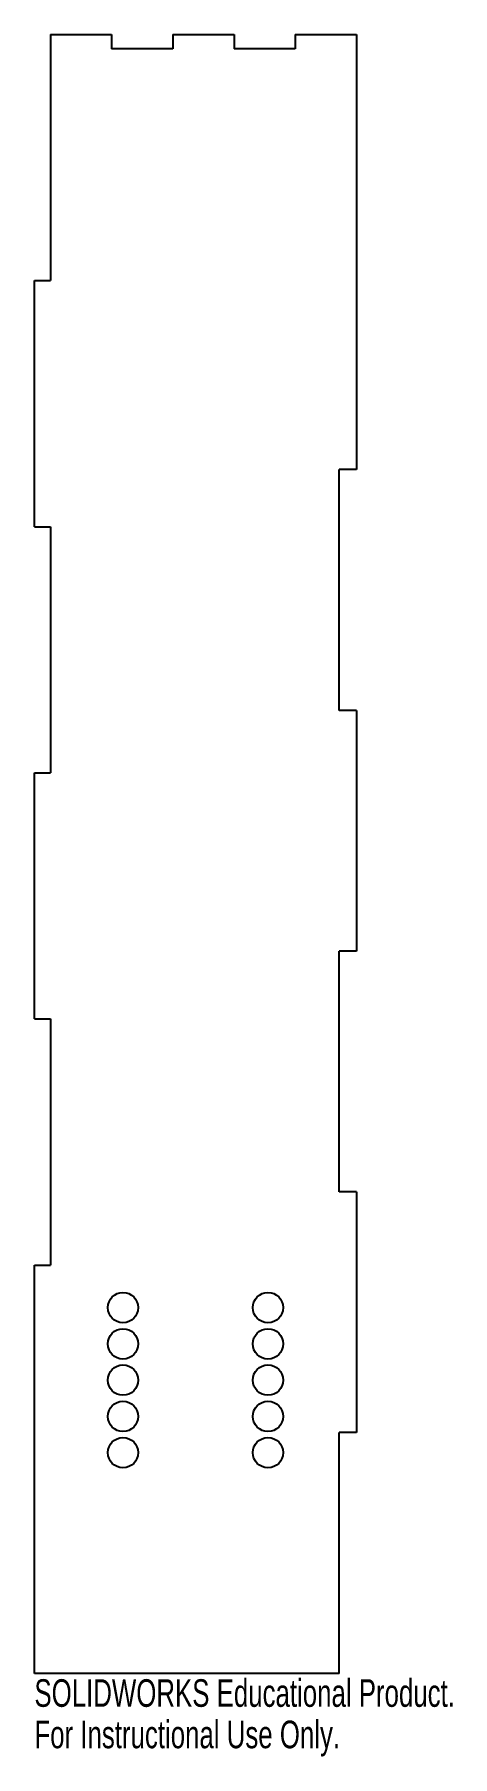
# Model space of a CAD drawing. Header units: millimetres. Extents: x -53 to 20, y -156 to 146.
import ezdxf

# ---------------------------------------------------------------- set-up
doc = ezdxf.new("R2010")
doc.units = ezdxf.units.MM
doc.styles.add('SLDTEXTSTYLE0', font='TXT', dxfattribs={"width": 0.7})

msp = doc.modelspace()

# ---------------------------------------------------------------- linework, layer by layer
at = {"color": 7, "linetype": 'Continuous', "lineweight": 25}
for p, q in [((-50.5968, 146.05), (-39.86784, 146.05)), ((-50.5968, 146.05), (-50.5968, 102.9462)), ((-39.86784, 146.05), (-39.86784, 143.51)), ((-29.13888, 146.05), (-18.40992, 146.05)), ((-29.13888, 146.05), (-29.13888, 143.51)), ((-18.40992, 146.05), (-18.40992, 143.51)), ((-7.68096, 146.05), (3.048, 146.05)), ((-7.68096, 146.05), (-7.68096, 143.51)), ((3.048, 146.05), (3.048, 69.85)), ((-29.13888, 143.51), (-39.86784, 143.51)), ((-7.68096, 143.51), (-18.40992, 143.51)), ((-53.3908, 102.9462), (-50.5968, 102.9462)), ((-53.3908, 59.8424), (-53.3908, 102.9462)), ((0, 27.686), (0, 69.85)), ((3.048, 69.85), (0, 69.85)), ((-53.3908, 59.8424), (-50.5968, 59.8424)), ((-50.5968, 59.8424), (-50.5968, 16.7386)), ((3.048, 27.686), (0, 27.686)), ((3.048, 27.686), (3.048, -14.478)), ((-53.3908, 16.7386), (-50.5968, 16.7386)), ((-53.3908, -26.3652), (-53.3908, 16.7386)), ((0, -56.642), (0, -14.478)), ((3.048, -14.478), (0, -14.478)), ((-53.3908, -26.3652), (-50.5968, -26.3652)), ((-50.5968, -26.3652), (-50.5968, -69.469)), ((3.048, -56.642), (0, -56.642)), ((3.048, -56.642), (3.048, -98.806)), ((-53.3908, -69.469), (-50.5968, -69.469)), ((-53.3908, -140.97), (-53.3908, -69.469)), ((0, -140.97), (0, -98.806)), ((3.048, -98.806), (0, -98.806)), ((0, -140.97), (-53.3908, -140.97))]:
    msp.add_line(p, q, dxfattribs=at)
for centre in [(-37.8714, -76.9112), (-12.4714, -76.9112), (-37.8714, -83.2612), (-12.4714, -83.2612), (-37.8714, -89.6112), (-12.4714, -89.6112), (-37.8714, -95.9612), (-12.4714, -95.9612), (-37.8714, -102.3112), (-12.4714, -102.3112)]:
    msp.add_circle(centre, 2.6543, dxfattribs=at)

# ---------------------------------------------------------------- texts
at = {"color": 7, "linetype": 'Continuous', "char_height": 4.83362, "attachment_point": 1, "style": 'SLDTEXTSTYLE0'}
for s, insert in [('SOLIDWORKS Educational Product.', (-53.3908, -141.98957)), ('For Instructional Use Only.', (-53.3908, -149.24))]:
    msp.add_mtext(s, dxfattribs=dict(at, insert=insert))

doc.saveas('drawing.dxf')
